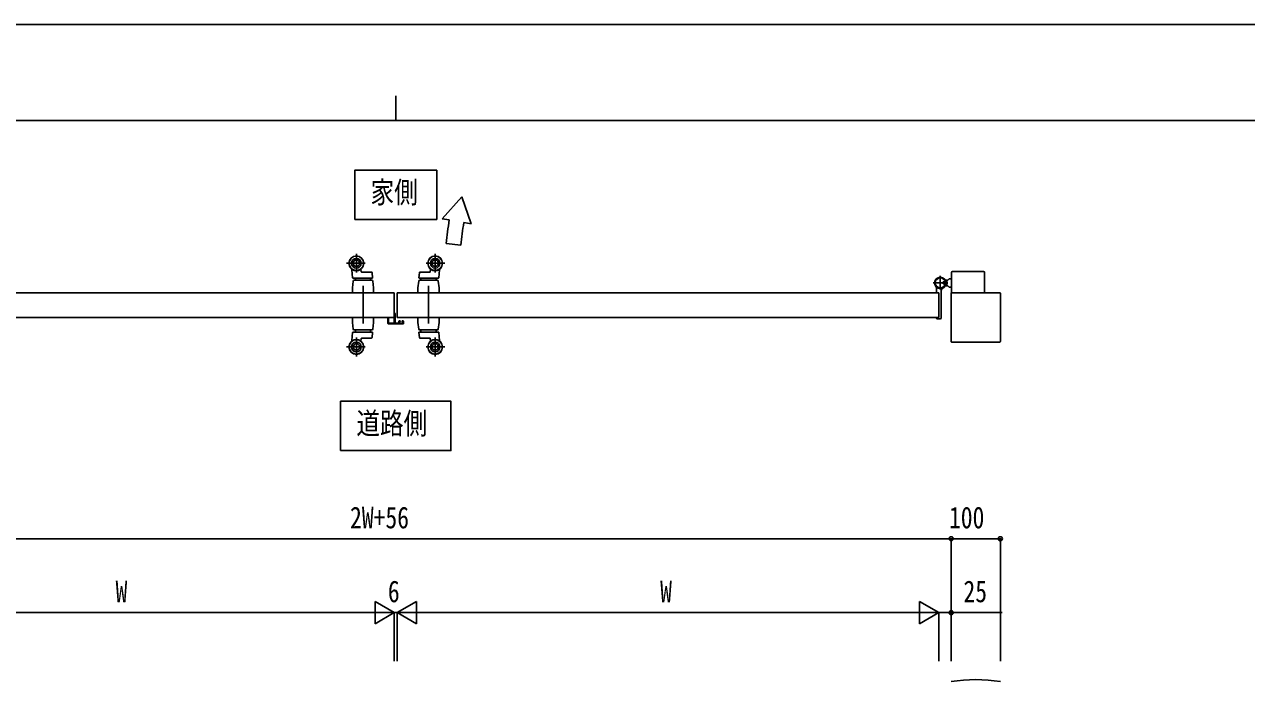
# Model space of a CAD drawing. Units: millimetres, scale not verified. Extents: x -4205 to 4205, y -2970 to 2970.
# Drawn here: x -759 to 1723, y 1636 to 2970 of the extents above; entities that cross this region are included whole.
import ezdxf
from ezdxf.enums import TextEntityAlignment as Align

# ---------------------------------------------------------------- set-up
doc = ezdxf.new("R2010")
doc.units = ezdxf.units.MM
doc.header["$LTSCALE"] = 12
for name, color, linetype in [('0-2_USER1', 3, 'Continuous'), ('0-3_YKK_A1', 4, 'Continuous'), ('0-4_YKK_D', 6, 'Continuous'), ('0-5_YKK_ZWAK', 7, 'Continuous')]:
    doc.layers.add(name, color=color, linetype=linetype)
doc.styles.add('ＭＳ ゴシック', font='')
doc.styles.get('ＭＳ ゴシック').set_extended_font_data('MS Gothic')

msp = doc.modelspace()

# ---------------------------------------------------------------- linework, layer by layer
at = {"layer": '0-2_USER1'}
for points in [[(-88.18, 2573.94), (-88.18, 2673.94), (78.22, 2673.94), (78.22, 2573.94)], [(-116.98, 2104.7), (-116.98, 2204.7), (107.02, 2204.7), (107.02, 2104.7)]]:
    msp.add_lwpolyline(points, close=True, dxfattribs=at)
at = {"layer": '0-3_YKK_A1'}
for p, q in [((129.32, 2619.95), (89.1, 2575.43)), ((129.32, 2619.95), (148.19, 2565.01)), ((103.44, 2572.9), (89.1, 2575.43)), ((148.19, 2565.01), (133.41, 2567.61)), ((126.98, 2522.03), (97.14, 2525.21)), ((-66.98, 2485), (-104.98, 2485)), ((-84.98, 2504), (-84.98, 2466)), ((57.02, 2485), (95.02, 2485)), ((75.02, 2504), (75.02, 2466)), ((-93.89, 2471.94), (-92.52, 2455.46)), ((-75.12, 2467.84), (-75.85, 2472.21)), ((-54.54, 2467), (-74.13, 2467)), ((-52.04, 2455.55), (-53.05, 2465.65)), ((42.07, 2455.55), (43.08, 2465.65)), ((44.58, 2467), (64.17, 2467)), ((65.16, 2467.84), (65.89, 2472.21)), ((83.93, 2471.94), (82.56, 2455.46)), ((1101.02, 2459.5), (1101.02, 2431.48)), ((1124.02, 2425), (1124.02, 2466.5)), ((1189.02, 2468.5), (1126.02, 2468.5)), ((1191.02, 2466.5), (1191.02, 2425)), ((-91.22, 2448.78), (-92.98, 2435)), ((-92.98, 2425), (-92.98, 2435)), ((-52.53, 2455), (-92.02, 2455)), ((-53.72, 2450.5), (-89.24, 2450.5)), ((-86.98, 2450.5), (-86.98, 2455)), ((-71.48, 2438.99), (-71.48, 2362.61)), ((-55.98, 2455), (-55.98, 2450.5)), ((-49.98, 2435), (-51.74, 2448.78)), ((-49.98, 2425), (-49.98, 2435)), ((40.02, 2435), (41.78, 2448.78)), ((40.02, 2425), (40.02, 2435)), ((42.57, 2455), (82.06, 2455)), ((43.76, 2450.5), (79.28, 2450.5)), ((46.02, 2455), (46.02, 2450.5)), ((61.52, 2438.99), (61.52, 2362.61)), ((77.02, 2450.5), (77.02, 2455)), ((81.26, 2448.78), (83.02, 2435)), ((83.02, 2425), (83.02, 2435)), ((1086.52, 2445), (1116.02, 2445)), ((1093.02, 2425.8), (1093.02, 2434.84)), ((1106.52, 2447), (1111.34, 2447)), ((1106.52, 2443), (1106.52, 2447)), ((1112.52, 2446.4), (1106.52, 2446.4)), ((1112.52, 2443.6), (1106.52, 2443.6)), ((1106.52, 2443), (1111.34, 2443)), ((1116.52, 2451), (1110.83, 2451)), ((1111.34, 2447), (1112.52, 2447)), ((1112.52, 2447), (1112.52, 2443)), ((1119.02, 2436.5), (1124.02, 2436.5)), ((-1107.98, 2425), (-7.98, 2425)), ((-92.98, 2425), (-49.98, 2425)), ((-49.98, 2425), (-92.98, 2425)), ((-7.98, 2425), (-7.98, 2375)), ((-1.98, 2425), (-1.98, 2375)), ((1098.02, 2425), (-1.98, 2425)), ((83.02, 2425), (40.02, 2425)), ((40.02, 2425), (83.02, 2425)), ((1097.72, 2425.3), (1093.52, 2425.3)), ((1098.02, 2375), (1098.02, 2425)), ((1103.02, 2430.06), (1103.02, 2374.5)), ((1123.02, 2424), (1123.02, 2326)), ((1222.02, 2425), (1124.02, 2425)), ((1191.02, 2425), (1124.02, 2425)), ((1223.02, 2326), (1223.02, 2424)), ((-7.98, 2384.25), (-7.48, 2384.25)), ((-6.48, 2383.25), (-6.48, 2364.25)), ((-1107.98, 2375), (-7.98, 2375)), ((-49.98, 2375), (-92.98, 2375)), ((-49.98, 2375), (-92.98, 2375)), ((-49.98, 2375), (-92.98, 2375)), ((-92.98, 2375), (-92.98, 2365)), ((-91.22, 2351.22), (-92.98, 2365)), ((-49.98, 2365), (-51.74, 2351.22)), ((-49.98, 2375), (-49.98, 2365)), ((-20.98, 2362.75), (-20.98, 2373.05)), ((-20.08, 2373.35), (-20.68, 2373.35)), ((10.02, 2361.75), (-19.98, 2361.75)), ((-19.78, 2373.06), (-19.78, 2363.55)), ((-19.48, 2363.25), (-8.98, 2363.25)), ((-7.98, 2364.25), (-7.98, 2382.45)), ((-5.48, 2363.25), (0.72, 2363.25)), ((1098.02, 2375), (-1.98, 2375)), ((1.02, 2363.55), (1.02, 2367.05)), ((2.02, 2368.05), (3.72, 2368.05)), ((2.22, 2366.54), (2.22, 2363.55)), ((2.52, 2363.25), (9.52, 2363.25)), ((3.64, 2366.55), (2.6, 2366.83)), ((4.02, 2367.75), (4.02, 2366.84)), ((8.02, 2366.84), (8.02, 2367.75)), ((8.32, 2368.05), (10.02, 2368.05)), ((9.44, 2366.83), (8.4, 2366.55)), ((9.82, 2363.55), (9.82, 2366.54)), ((11.02, 2367.05), (11.02, 2362.75)), ((40.02, 2375), (83.02, 2375)), ((40.02, 2375), (83.02, 2375)), ((40.02, 2375), (40.02, 2365)), ((40.02, 2375), (83.02, 2375)), ((40.02, 2365), (41.78, 2351.22)), ((81.26, 2351.22), (83.02, 2365)), ((83.02, 2375), (83.02, 2365)), ((1093.02, 2374.2), (1093.02, 2373.5)), ((1097.72, 2374.7), (1093.52, 2374.7)), ((1101.02, 2372.5), (1094.02, 2372.5)), ((-93.89, 2328.06), (-92.52, 2344.54)), ((-52.53, 2345), (-92.02, 2345)), ((-53.72, 2349.5), (-89.24, 2349.5)), ((-86.98, 2349.5), (-86.98, 2345)), ((-84.98, 2296), (-84.98, 2334)), ((-55.98, 2345), (-55.98, 2349.5)), ((-52.04, 2344.45), (-53.05, 2334.35)), ((42.07, 2344.45), (43.08, 2334.35)), ((42.57, 2345), (82.06, 2345)), ((43.76, 2349.5), (79.28, 2349.5)), ((46.02, 2345), (46.02, 2349.5)), ((75.02, 2296), (75.02, 2334)), ((77.02, 2349.5), (77.02, 2345)), ((83.93, 2328.06), (82.56, 2344.54)), ((-66.98, 2315), (-104.98, 2315)), ((-75.12, 2332.16), (-75.85, 2327.79)), ((-54.54, 2333), (-74.13, 2333)), ((44.58, 2333), (64.17, 2333)), ((57.02, 2315), (95.02, 2315)), ((65.16, 2332.16), (65.89, 2327.79)), ((1124.02, 2325), (1222.02, 2325))]:
    msp.add_line(p, q, dxfattribs=at)
for points in [[(1119.02, 2436.5), (1116.52, 2439), (1110.83, 2439)], [(1112.52, 2447), (1112.52, 2443), (1111.34, 2443)], [(1114.87, 2447.1), (1112.92, 2446.15), (1112.31, 2445)], [(1114.87, 2442.9), (1112.92, 2443.85), (1112.31, 2445)], [(1112.52, 2447), (1112.52, 2448.5), (1113.93, 2448.12)], [(1112.52, 2443), (1112.52, 2441.5), (1113.93, 2441.88)], [(1116.52, 2451), (1119.02, 2453.5), (1124.02, 2453.5)]]:
    msp.add_lwpolyline(points, dxfattribs=at)
for centre, radius in [((-84.98, 2485), 15), ((-84.98, 2485), 14.7), ((-84.98, 2485), 9.75), ((-84.98, 2485), 6.6), ((75.02, 2485), 15), ((75.02, 2485), 14.7), ((75.02, 2485), 9.75), ((75.02, 2485), 6.6), ((1101.02, 2445), 11.5), ((1101.02, 2445), 10.35), ((-84.98, 2315), 15), ((-84.98, 2315), 14.7), ((-84.98, 2315), 9.75), ((-84.98, 2315), 6.6), ((75.02, 2315), 15), ((75.02, 2315), 14.7), ((75.02, 2315), 9.75), ((75.02, 2315), 6.6)]:
    msp.add_circle(centre, radius, dxfattribs=at)
for centre, radius, start, end in [((-7897.65, 3604.79), 8067.36, 352.30953, 352.65116), ((796.47, 2450.71), 673.28, 170.00114, 173.91932), ((-93.39, 2471.98), 0.5, 57.12534, 184.76364), ((-84.98, 2485), 15, 237.12534, 303.86897), ((-84.98, 2485), 15, 270, 303.86897), ((-76.34, 2472.13), 0.5, 9.46232, 123.86897), ((-74.13, 2468), 1, 189.46232, 270), ((-54.54, 2465.5), 1.5, 5.71059, 90), ((44.58, 2465.5), 1.5, 90, 174.28941), ((64.17, 2468), 1, 270, 350.53768), ((66.38, 2472.13), 0.5, 56.13103, 170.53768), ((75.02, 2485), 15, 236.13103, 270), ((75.02, 2485), 15, 236.13103, 302.87466), ((83.43, 2471.98), 0.5, 355.23636, 122.87466), ((1126.02, 2466.5), 2, 90.00009, 180.00009), ((1189.02, 2466.5), 2, 0.00009, 90.00009), ((-92.02, 2455.5), 0.5, 184.76364, 270), ((-89.24, 2448.5), 2, 90, 172), ((-53.72, 2448.5), 2, 8, 90), ((-52.53, 2455.5), 0.5, 270, 5.71059), ((43.76, 2448.5), 2, 90, 172), ((42.57, 2455.5), 0.5, 174.28941, 270), ((79.28, 2448.5), 2, 8, 90), ((82.06, 2455.5), 0.5, 270, 355.23636), ((1101.02, 2445), 11.5, 295.10278, 218.01228), ((1088.02, 2434.84), 5, 0, 38.01228), ((1108.02, 2430.06), 5, 115.10278, 179.99998), ((1113.59, 2446.87), 1.3, 14.0353, 75), ((1113.59, 2443.13), 1.3, 285, 345.9647), ((1106.12, 2445), 9, 345.9647, 14.0353), ((1093.52, 2425.8), 0.5, 180, 270), ((1097.72, 2425), 0.3, 0, 90), ((1124.02, 2424), 1, 90, 180), ((1222.02, 2424), 1, 360, 90), ((-7.48, 2383.25), 1, 360, 90), ((-20.68, 2373.05), 0.3, 90, 180), ((-19.98, 2362.75), 1, 180, 270), ((-20.08, 2373.05), 0.3, 0, 90), ((-19.48, 2363.55), 0.3, 180, 270), ((-8.98, 2364.25), 1, 270, 360), ((-5.48, 2364.25), 1, 180, 270), ((0.72, 2363.55), 0.3, 270, 0), ((2.02, 2367.05), 1, 90, 180), ((2.52, 2366.54), 0.3, 75, 180), ((2.52, 2363.55), 0.3, 180, 270), ((3.72, 2366.84), 0.3, 255, 0), ((3.72, 2367.75), 0.3, 360, 90), ((8.32, 2367.75), 0.3, 90, 180), ((8.32, 2366.84), 0.3, 180, 285), ((9.52, 2366.54), 0.3, 0, 105), ((9.52, 2363.55), 0.3, 270, 0), ((10.02, 2367.05), 1, 0, 90), ((10.02, 2362.75), 1, 270, 0), ((1093.52, 2374.2), 0.5, 90, 180), ((1094.02, 2373.5), 1, 180, 270), ((1097.72, 2375), 0.3, 270, 0), ((1101.02, 2374.5), 2, 270, 0), ((-92.02, 2344.5), 0.5, 90, 175.23636), ((-89.24, 2351.5), 2, 188, 270), ((-54.54, 2334.5), 1.5, 270, 354.28941), ((-53.72, 2351.5), 2, 270, 352), ((-52.53, 2344.5), 0.5, 354.28941, 90), ((43.76, 2351.5), 2, 188, 270), ((42.57, 2344.5), 0.5, 90, 185.71059), ((44.58, 2334.5), 1.5, 185.71059, 270), ((79.28, 2351.5), 2, 270, 352), ((82.06, 2344.5), 0.5, 4.76364, 90), ((-93.39, 2328.02), 0.5, 175.23636, 302.87466), ((-84.98, 2315), 15, 56.13103, 122.87466), ((-84.98, 2315), 15, 56.13103, 90), ((-76.34, 2327.87), 0.5, 236.13103, 350.53768), ((-74.13, 2332), 1, 90, 170.53768), ((64.17, 2332), 1, 9.46232, 90), ((66.38, 2327.87), 0.5, 189.46232, 303.86897), ((75.02, 2315), 15, 90, 123.86897), ((75.02, 2315), 15, 57.12534, 123.86897), ((83.43, 2328.02), 0.5, 237.12534, 4.76364), ((1124.02, 2326), 1, 180, 270), ((1222.02, 2326), 1, 270, 0), ((1173.02, 1319.5), 320, 80.99877, 99.00123)]:
    msp.add_arc(centre, radius, start, end, dxfattribs=at)
at = {"layer": '0-4_YKK_D'}
for p, q in [((1123.02, 1925.5), (-1132.98, 1925.5)), ((1123.02, 1677.01), (1123.02, 1926.5)), ((1123.02, 1677.01), (1123.02, 1926.5)), ((1223.02, 1925.5), (1123.02, 1925.5)), ((1223.02, 1677.01), (1223.02, 1926.5)), ((-7.98, 1775.5), (-46.95, 1798)), ((-46.95, 1798), (-46.95, 1753)), ((-1.98, 1775.5), (36.99, 1798)), ((36.99, 1753), (36.99, 1798)), ((1098.02, 1775.5), (1059.05, 1798)), ((1059.05, 1798), (1059.05, 1753)), ((-1062.98, 1775.5), (-52.98, 1775.5)), ((-7.98, 1775.5), (-85.92, 1775.5)), ((-7.98, 1775.5), (-46.95, 1753)), ((-7.98, 1775.5), (-24.98, 1775.5)), ((-7.98, 1677.01), (-7.98, 1776.5)), ((-7.98, 1677.01), (-7.98, 1776.5)), ((-7.98, 1775.5), (-1.98, 1775.5)), ((-1.98, 1677.01), (-1.98, 1776.5)), ((-1.98, 1677.01), (-1.98, 1776.5)), ((-1.98, 1775.5), (15.02, 1775.5)), ((-1.98, 1775.5), (36.99, 1753)), ((-1.98, 1775.5), (75.96, 1775.5)), ((43.02, 1775.5), (1053.02, 1775.5)), ((1098.02, 1775.5), (1020.08, 1775.5)), ((1098.02, 1775.5), (1059.05, 1753)), ((1098.02, 1677.01), (1098.02, 1776.5)), ((1098.02, 1677.01), (1098.02, 1776.5)), ((1123.02, 1677.01), (1123.02, 1776.5))]:
    msp.add_line(p, q, dxfattribs=at)
msp.add_lwpolyline([(1098.02, 1775.5), (1123.02, 1775.5), (1226.42, 1775.5)], dxfattribs=at)
for centre in [(1123.02, 1925.5), (1123.02, 1925.5), (1223.02, 1925.5), (1123.02, 1775.5)]:
    msp.add_circle(centre, 4.25, dxfattribs=at)
at = {"layer": '0-5_YKK_ZWAK'}
for p, q in [((-4.98, 2825), (-4.98, 2775)), ((3895.02, 2775), (-3904.98, 2775))]:
    msp.add_line(p, q, dxfattribs=at)
msp.add_lwpolyline([(-4205, -2970), (4205, -2970), (4205, 2970), (-4205, 2970)], close=True, dxfattribs=at)

# ---------------------------------------------------------------- texts
at = {"layer": '0-2_USER1', "style": 'ＭＳ ゴシック', "width": 0.8}
for s, p in [('家側', (-56.18, 2593.94)), ('道路側', (-84.98, 2124.7))]:
    msp.add_text(s, height=43.99, dxfattribs=at).set_placement(p, align=Align.BOTTOM_LEFT)
at = {"layer": '0-4_YKK_D', "style": 'ＭＳ ゴシック', "width": 0.8}
for s, p in [('2W+56', (-97.78, 1933.5)), ('100', (1118.62, 1933.5)), ('W', (-573.98, 1783.5)), ('6', (-20.98, 1783.5)), ('W', (532.02, 1783.5)), ('25', (1148.02, 1783.5))]:
    msp.add_text(s, height=43.99, dxfattribs=at).set_placement(p, align=Align.BOTTOM_LEFT)

doc.saveas('drawing.dxf')
